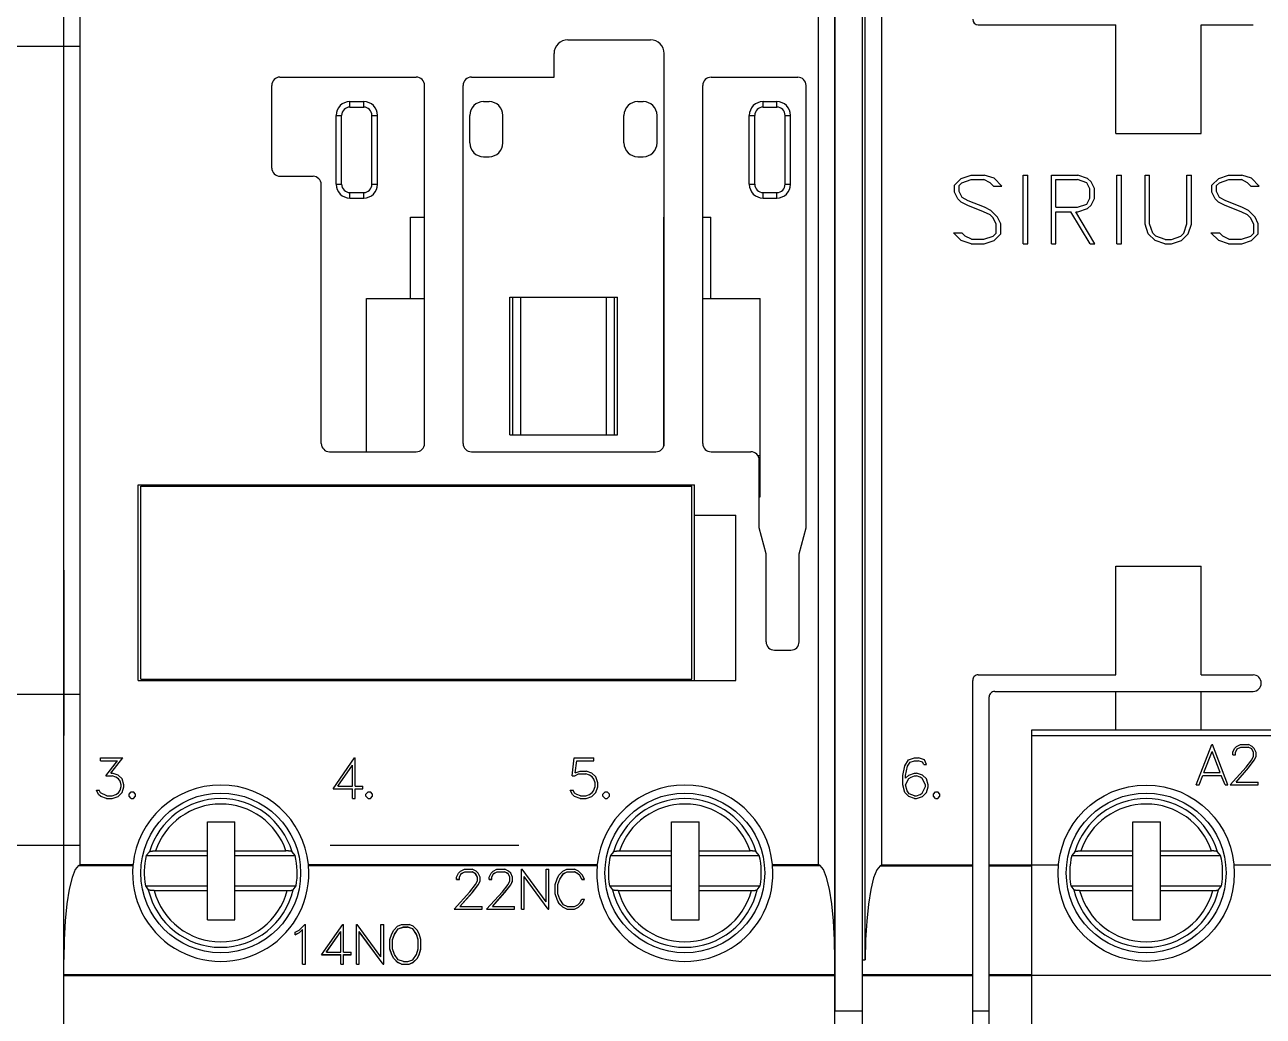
# Model space of a CAD drawing. Header units: millimetres. Extents: x -72 to 2978, y -1067 to 2817.
# Drawn here: x 317.95 to 362.91, y -832.9 to -796.91 of the extents above; entities that cross this region are included whole.
import ezdxf

# ---------------------------------------------------------------- set-up
doc = ezdxf.new("R2010")
doc.units = ezdxf.units.MM
doc.layers.add('10000_FRONT', color=7, linetype='Continuous')

msp = doc.modelspace()

# ---------------------------------------------------------------- linework, layer by layer
at = {"color": 6}
for p, q in [((319.963, -797.699), (313.733, -797.699)), ((313.633, -821.21), (319.963, -821.21)), ((319.963, -826.699), (313.733, -826.699))]:
    msp.add_line(p, q, dxfattribs=at)
for p, q in [((319.363, -816.71), (319.363, -822.71)), ((335.887, -826.699), (329.038, -826.699))]:
    msp.add_line(p, q)
at = {"layer": '10000_FRONT', "color": 7, "linetype": 'Continuous', "lineweight": 25}
for p, q in [((348.363, -837.209), (348.363, -780.209)), ((347.363, -836.009), (347.363, -781.409)), ((319.363, -836.189), (319.363, -782.209)), ((347.373, -832.699), (347.373, -784.699)), ((348.463, -830.848), (348.463, -786.57)), ((319.963, -827.393), (319.963, -790.025)), ((346.763, -827.393), (346.763, -790.025)), ((349.063, -827.404), (349.063, -790.014)), ((352.563, -796.909), (357.563, -796.909)), ((357.563, -800.859), (357.563, -796.909)), ((360.663, -796.909), (362.543, -796.909)), ((360.663, -800.859), (360.663, -796.909)), ((337.663, -797.457), (340.663, -797.457)), ((337.163, -798.809), (337.163, -797.957)), ((341.163, -812.109), (341.163, -797.957)), ((327.213, -798.809), (332.163, -798.809)), ((334.163, -798.809), (337.163, -798.809)), ((342.863, -798.811), (346.013, -798.811)), ((326.913, -802.109), (326.913, -799.109)), ((332.463, -812.109), (332.463, -799.109)), ((333.863, -812.109), (333.863, -799.109)), ((342.563, -812.111), (342.563, -799.111)), ((346.313, -815.176), (346.313, -799.111)), ((329.753, -799.699), (330.253, -799.699)), ((329.753, -799.899), (329.753, -799.699)), ((329.753, -799.899), (330.253, -799.899)), ((330.253, -799.899), (330.253, -799.699)), ((334.603, -799.699), (334.803, -799.699)), ((340.203, -799.699), (340.403, -799.699)), ((344.753, -799.699), (345.253, -799.699)), ((344.753, -799.899), (344.753, -799.699)), ((344.753, -799.899), (345.253, -799.899)), ((345.253, -799.899), (345.253, -799.699)), ((329.253, -800.199), (329.453, -800.199)), ((329.253, -802.699), (329.253, -800.199)), ((329.453, -802.699), (329.453, -800.199)), ((330.553, -800.199), (330.753, -800.199)), ((330.553, -802.699), (330.553, -800.199)), ((330.753, -802.699), (330.753, -800.199)), ((334.103, -801.199), (334.103, -800.199)), ((335.303, -801.199), (335.303, -800.199)), ((339.703, -801.199), (339.703, -800.199)), ((340.903, -801.199), (340.903, -800.199)), ((344.253, -800.199), (344.453, -800.199)), ((344.253, -802.699), (344.253, -800.199)), ((344.453, -802.699), (344.453, -800.199)), ((345.553, -800.199), (345.753, -800.199)), ((345.553, -802.699), (345.553, -800.199)), ((345.753, -802.699), (345.753, -800.199)), ((357.563, -800.859), (360.663, -800.859)), ((334.603, -801.699), (334.803, -801.699)), ((340.203, -801.699), (340.403, -801.699)), ((327.213, -802.409), (328.413, -802.409)), ((351.7, -802.731), (351.947, -802.485)), ((351.947, -802.485), (352.307, -802.365)), ((351.973, -802.645), (352.313, -802.531)), ((352.307, -802.365), (352.78, -802.365)), ((352.313, -802.531), (352.769, -802.531)), ((352.993, -802.645), (352.769, -802.531)), ((353.14, -802.483), (352.78, -802.365)), ((353.42, -802.766), (353.14, -802.483)), ((354.201, -802.365), (354.368, -802.365)), ((354.201, -804.864), (354.201, -802.365)), ((354.368, -804.864), (354.368, -802.365)), ((355.221, -802.365), (356.18, -802.365)), ((355.221, -804.864), (355.221, -802.365)), ((355.388, -802.531), (356.172, -802.531)), ((355.388, -803.531), (355.388, -802.531)), ((356.506, -802.646), (356.172, -802.531)), ((356.538, -802.485), (356.18, -802.365)), ((356.665, -802.606), (356.538, -802.485)), ((356.783, -802.85), (356.665, -802.606)), ((357.601, -802.365), (357.768, -802.365)), ((357.601, -804.864), (357.601, -802.365)), ((357.768, -804.864), (357.768, -802.365)), ((358.621, -802.365), (358.788, -802.365)), ((358.621, -804.142), (358.621, -802.365)), ((358.788, -804.137), (358.788, -802.365)), ((360.141, -802.365), (360.308, -802.365)), ((360.141, -804.137), (360.141, -802.365)), ((360.308, -804.142), (360.308, -802.365)), ((361.05, -802.731), (361.297, -802.485)), ((361.297, -802.485), (361.657, -802.365)), ((361.323, -802.645), (361.663, -802.531)), ((361.657, -802.365), (362.13, -802.365)), ((361.663, -802.531), (362.119, -802.531)), ((362.343, -802.645), (362.119, -802.531)), ((362.49, -802.483), (362.13, -802.365)), ((362.77, -802.766), (362.49, -802.483)), ((328.713, -812.109), (328.713, -802.709)), ((329.253, -802.699), (329.453, -802.699)), ((329.753, -802.999), (330.253, -802.999)), ((329.753, -803.199), (329.753, -802.999)), ((330.253, -803.199), (330.253, -802.999)), ((330.553, -802.699), (330.753, -802.699)), ((344.253, -802.699), (344.453, -802.699)), ((344.753, -802.999), (345.253, -802.999)), ((344.753, -803.199), (344.753, -802.999)), ((345.253, -803.199), (345.253, -802.999)), ((345.553, -802.699), (345.753, -802.699)), ((351.7, -802.981), (351.7, -802.731)), ((351.82, -803.223), (351.7, -802.981)), ((351.869, -802.749), (351.973, -802.645)), ((351.869, -802.966), (351.869, -802.749)), ((351.98, -803.185), (351.869, -802.966)), ((353.115, -802.766), (352.993, -802.645)), ((353.115, -802.766), (353.42, -802.766)), ((356.616, -802.862), (356.506, -802.646)), ((356.616, -803.2), (356.616, -802.862)), ((356.783, -803.212), (356.783, -802.85)), ((361.05, -802.981), (361.05, -802.731)), ((361.17, -803.223), (361.05, -802.981)), ((361.219, -802.749), (361.323, -802.645)), ((361.219, -802.966), (361.219, -802.749)), ((361.33, -803.185), (361.219, -802.966)), ((362.465, -802.766), (362.343, -802.645)), ((362.465, -802.766), (362.77, -802.766)), ((329.753, -803.199), (330.253, -803.199)), ((344.753, -803.199), (345.253, -803.199)), ((351.944, -803.347), (351.82, -803.223)), ((352.183, -803.464), (351.944, -803.347)), ((352.203, -803.297), (351.98, -803.185)), ((352.762, -803.697), (352.183, -803.464)), ((352.787, -803.532), (352.203, -803.297)), ((356.172, -803.531), (356.506, -803.417)), ((356.506, -803.417), (356.616, -803.2)), ((356.538, -803.577), (356.664, -803.456)), ((356.664, -803.456), (356.783, -803.212)), ((361.294, -803.347), (361.17, -803.223)), ((361.533, -803.464), (361.294, -803.347)), ((361.553, -803.297), (361.33, -803.185)), ((362.112, -803.697), (361.533, -803.464)), ((362.137, -803.532), (361.553, -803.297)), ((331.953, -803.899), (332.463, -803.899)), ((331.953, -806.849), (331.953, -803.899)), ((341.153, -803.899), (341.163, -803.899)), ((341.153, -812.186), (341.153, -803.899)), ((342.563, -803.899), (342.853, -803.899)), ((342.853, -806.849), (342.853, -803.899)), ((352.993, -803.814), (352.762, -803.697)), ((353.026, -803.647), (352.787, -803.532)), ((353.102, -803.923), (352.993, -803.814)), ((353.266, -803.888), (353.026, -803.647)), ((353.216, -804.148), (353.102, -803.923)), ((353.383, -804.13), (353.266, -803.888)), ((355.388, -803.531), (356.172, -803.531)), ((355.388, -803.698), (355.926, -803.698)), ((355.388, -804.864), (355.388, -803.698)), ((356.624, -804.864), (355.926, -803.698)), ((356.804, -804.864), (356.106, -803.698)), ((356.106, -803.698), (356.179, -803.698)), ((356.179, -803.698), (356.538, -803.577)), ((362.343, -803.814), (362.112, -803.697)), ((362.376, -803.647), (362.137, -803.532)), ((362.452, -803.923), (362.343, -803.814)), ((362.616, -803.888), (362.376, -803.647)), ((362.566, -804.148), (362.452, -803.923)), ((362.733, -804.13), (362.616, -803.888)), ((353.216, -804.479), (353.216, -804.148)), ((353.383, -804.498), (353.383, -804.13)), ((358.74, -804.502), (358.621, -804.142)), ((358.902, -804.477), (358.788, -804.137)), ((360.027, -804.477), (360.141, -804.137)), ((360.187, -804.502), (360.308, -804.142)), ((362.566, -804.479), (362.566, -804.148)), ((362.733, -804.498), (362.733, -804.13)), ((351.947, -804.745), (351.664, -804.463)), ((351.664, -804.463), (351.97, -804.463)), ((352.307, -804.864), (351.947, -804.745)), ((352.094, -804.583), (351.97, -804.463)), ((352.317, -804.697), (352.094, -804.583)), ((352.307, -804.864), (352.78, -804.864)), ((352.317, -804.697), (352.772, -804.697)), ((352.772, -804.697), (353.112, -804.583)), ((352.78, -804.864), (353.14, -804.743)), ((353.112, -804.583), (353.216, -804.479)), ((353.14, -804.743), (353.383, -804.498)), ((354.201, -804.864), (354.368, -804.864)), ((355.221, -804.864), (355.388, -804.864)), ((356.624, -804.864), (356.804, -804.864)), ((357.601, -804.864), (357.768, -804.864)), ((358.984, -804.744), (358.74, -804.502)), ((359.008, -804.584), (358.902, -804.477)), ((359.344, -804.864), (358.984, -804.744)), ((359.35, -804.698), (359.008, -804.584)), ((359.344, -804.864), (359.585, -804.864)), ((359.35, -804.698), (359.577, -804.698)), ((359.577, -804.698), (359.919, -804.584)), ((359.585, -804.864), (359.945, -804.744)), ((359.919, -804.584), (360.027, -804.477)), ((359.945, -804.744), (360.187, -804.502)), ((361.297, -804.745), (361.014, -804.463)), ((361.014, -804.463), (361.32, -804.463)), ((361.657, -804.864), (361.297, -804.745)), ((361.444, -804.583), (361.32, -804.463)), ((361.667, -804.697), (361.444, -804.583)), ((361.657, -804.864), (362.13, -804.864)), ((361.667, -804.697), (362.122, -804.697)), ((362.122, -804.697), (362.462, -804.583)), ((362.13, -804.864), (362.49, -804.743)), ((362.462, -804.583), (362.566, -804.479)), ((362.49, -804.743), (362.733, -804.498)), ((330.353, -806.849), (332.463, -806.849)), ((330.353, -812.409), (330.353, -806.849)), ((335.56, -806.799), (339.463, -806.799)), ((335.56, -811.799), (335.56, -806.799)), ((335.563, -811.799), (335.563, -806.799)), ((335.663, -811.799), (335.663, -806.799)), ((335.963, -811.799), (335.963, -806.799)), ((339.063, -811.799), (339.063, -806.799)), ((339.363, -811.799), (339.363, -806.799)), ((339.463, -811.799), (339.463, -806.799)), ((339.463, -811.799), (339.463, -806.799)), ((341.153, -806.849), (341.163, -806.849)), ((342.563, -806.849), (342.853, -806.849)), ((342.853, -806.849), (344.653, -806.849)), ((344.653, -814.049), (344.653, -806.849)), ((335.56, -811.799), (339.463, -811.799)), ((329.013, -812.409), (332.163, -812.409)), ((334.163, -812.409), (340.863, -812.409)), ((342.863, -812.411), (344.313, -812.411)), ((344.565, -812.549), (344.653, -812.549)), ((344.613, -815.176), (344.613, -812.711)), ((322.063, -813.609), (342.263, -813.609)), ((322.063, -820.709), (322.063, -813.609)), ((322.163, -813.659), (342.163, -813.659)), ((322.163, -820.659), (322.163, -813.659)), ((325.871, -813.659), (325.871, -813.609)), ((327.455, -813.659), (327.455, -813.609)), ((336.871, -813.659), (336.871, -813.609)), ((338.455, -813.659), (338.455, -813.609)), ((342.163, -820.659), (342.163, -813.659)), ((342.263, -820.709), (342.263, -813.609)), ((344.613, -814.049), (344.653, -814.049)), ((342.263, -814.709), (343.763, -814.709)), ((343.763, -820.709), (343.763, -814.709)), ((344.863, -816.109), (344.613, -815.176)), ((346.063, -816.109), (346.313, -815.176)), ((344.863, -819.309), (344.863, -816.109)), ((346.063, -819.309), (346.063, -816.109)), ((357.563, -816.559), (360.663, -816.559)), ((357.563, -820.509), (357.563, -816.559)), ((360.663, -820.509), (360.663, -816.559)), ((345.163, -819.609), (345.763, -819.609)), ((352.563, -820.509), (357.563, -820.509)), ((360.663, -820.509), (362.543, -820.509)), ((322.063, -820.709), (343.763, -820.709)), ((322.163, -820.659), (342.163, -820.659)), ((325.871, -820.709), (325.871, -820.659)), ((327.455, -820.709), (327.455, -820.659)), ((336.871, -820.709), (336.871, -820.659)), ((338.455, -820.709), (338.455, -820.659)), ((352.363, -837.209), (352.363, -820.709)), ((352.963, -836.209), (352.963, -821.309)), ((353.163, -821.109), (362.543, -821.109)), ((357.563, -822.509), (357.563, -821.109)), ((360.663, -822.509), (360.663, -821.109)), ((354.513, -822.509), (364.363, -822.509)), ((354.513, -836.209), (354.513, -822.509)), ((354.513, -822.709), (364.363, -822.709)), ((360.482, -824.506), (361.044, -823.036)), ((360.757, -824.058), (361.055, -823.293)), ((361.044, -823.036), (361.065, -823.036)), ((361.352, -824.058), (361.055, -823.293)), ((361.627, -824.506), (361.065, -823.036)), ((361.805, -823.32), (361.875, -823.177)), ((361.875, -823.177), (361.948, -823.106)), ((361.905, -823.328), (361.97, -823.199)), ((361.948, -823.106), (362.091, -823.036)), ((361.97, -823.199), (362.099, -823.134)), ((362.091, -823.036), (362.374, -823.036)), ((362.099, -823.134), (362.365, -823.134)), ((362.495, -823.199), (362.365, -823.134)), ((362.516, -823.107), (362.374, -823.036)), ((362.559, -823.328), (362.495, -823.199)), ((362.589, -823.178), (362.516, -823.107)), ((362.66, -823.322), (362.589, -823.178)), ((320.696, -823.526), (321.504, -823.526)), ((320.696, -823.624), (320.696, -823.526)), ((320.696, -823.624), (321.311, -823.624)), ((320.886, -824.174), (321.311, -823.624)), ((321.073, -824.074), (321.504, -823.526)), ((329.141, -824.646), (329.919, -823.526)), ((329.919, -823.526), (329.943, -823.526)), ((329.943, -824.548), (329.943, -823.526)), ((337.826, -824.169), (337.898, -823.526)), ((337.898, -823.526), (338.614, -823.526)), ((337.931, -824.062), (337.994, -823.624)), ((337.994, -823.624), (338.614, -823.624)), ((338.614, -823.624), (338.614, -823.526)), ((349.896, -823.81), (350.039, -823.597)), ((349.996, -823.821), (350.088, -823.683)), ((350.039, -823.597), (350.253, -823.526)), ((350.088, -823.683), (350.257, -823.625)), ((350.253, -823.526), (350.394, -823.526)), ((350.257, -823.625), (350.39, -823.625)), ((350.545, -823.679), (350.39, -823.625)), ((350.61, -823.597), (350.394, -823.526)), ((350.588, -823.763), (350.545, -823.679)), ((350.588, -823.763), (350.692, -823.763)), ((350.692, -823.763), (350.61, -823.597)), ((361.805, -823.409), (361.805, -823.32)), ((361.805, -823.409), (361.905, -823.409)), ((361.905, -823.409), (361.905, -823.328)), ((362.289, -823.863), (362.493, -823.591)), ((362.381, -823.885), (362.589, -823.608)), ((362.493, -823.591), (362.559, -823.457)), ((362.559, -823.457), (362.559, -823.328)), ((362.589, -823.608), (362.66, -823.467)), ((362.66, -823.467), (362.66, -823.322)), ((320.886, -824.174), (321.122, -824.174)), ((321.073, -824.074), (321.126, -824.074)), ((321.253, -824.219), (321.122, -824.174)), ((321.337, -824.144), (321.126, -824.074)), ((321.481, -824.288), (321.337, -824.144)), ((329.319, -824.548), (329.845, -823.792)), ((329.845, -824.548), (329.845, -823.792)), ((337.826, -824.169), (337.916, -824.169)), ((337.916, -824.169), (338.053, -824.1)), ((337.931, -824.062), (338.116, -824.002)), ((338.053, -824.1), (338.322, -824.1)), ((338.116, -824.002), (338.326, -824.002)), ((338.453, -824.145), (338.322, -824.1)), ((338.537, -824.072), (338.326, -824.002)), ((338.545, -824.207), (338.453, -824.145)), ((338.681, -824.216), (338.537, -824.072)), ((338.606, -824.299), (338.545, -824.207)), ((349.828, -824.156), (349.896, -823.81)), ((349.828, -824.503), (349.828, -824.156)), ((349.927, -824.16), (349.996, -823.821)), ((349.927, -824.258), (350.041, -824.144)), ((349.927, -824.258), (349.927, -824.16)), ((350.041, -824.144), (350.253, -824.074)), ((350.126, -824.218), (350.257, -824.173)), ((350.253, -824.074), (350.326, -824.074)), ((350.257, -824.173), (350.322, -824.173)), ((350.453, -824.218), (350.322, -824.173)), ((350.537, -824.144), (350.326, -824.074)), ((350.681, -824.288), (350.537, -824.144)), ((360.585, -824.506), (360.72, -824.156)), ((360.72, -824.156), (361.39, -824.156)), ((360.757, -824.058), (361.352, -824.058)), ((361.526, -824.506), (361.39, -824.156)), ((361.717, -824.506), (362.289, -823.863)), ((361.925, -824.408), (362.381, -823.885)), ((321.345, -824.279), (321.253, -824.219)), ((321.406, -824.372), (321.345, -824.279)), ((321.451, -824.503), (321.406, -824.372)), ((321.406, -824.7), (321.451, -824.567)), ((321.451, -824.567), (321.451, -824.503)), ((321.55, -824.499), (321.481, -824.288)), ((321.481, -824.783), (321.55, -824.571)), ((321.55, -824.571), (321.55, -824.499)), ((329.141, -824.646), (329.845, -824.646)), ((329.319, -824.548), (329.845, -824.548)), ((329.845, -824.996), (329.845, -824.646)), ((329.943, -824.548), (330.217, -824.548)), ((329.943, -824.646), (330.217, -824.646)), ((329.943, -824.996), (329.943, -824.646)), ((330.217, -824.646), (330.217, -824.548)), ((338.592, -824.722), (338.651, -824.565)), ((338.651, -824.431), (338.606, -824.299)), ((338.651, -824.565), (338.651, -824.431)), ((338.751, -824.428), (338.681, -824.216)), ((338.681, -824.782), (338.751, -824.57)), ((338.751, -824.57), (338.751, -824.428)), ((349.898, -824.783), (349.828, -824.503)), ((349.927, -824.502), (350.043, -824.27)), ((349.98, -824.713), (349.927, -824.502)), ((350.043, -824.27), (350.126, -824.218)), ((350.535, -824.27), (350.453, -824.218)), ((350.651, -824.504), (350.535, -824.27)), ((350.535, -824.798), (350.651, -824.564)), ((350.651, -824.564), (350.651, -824.504)), ((350.751, -824.499), (350.681, -824.288)), ((350.681, -824.783), (350.751, -824.571)), ((350.751, -824.571), (350.751, -824.499)), ((360.482, -824.506), (360.585, -824.506)), ((361.526, -824.506), (361.627, -824.506)), ((361.717, -824.506), (362.728, -824.506)), ((361.925, -824.408), (362.728, -824.408)), ((362.728, -824.506), (362.728, -824.408)), ((320.63, -824.854), (320.549, -824.692)), ((320.549, -824.692), (320.653, -824.692)), ((320.704, -824.926), (320.63, -824.854)), ((320.7, -824.788), (320.653, -824.692)), ((320.922, -824.898), (320.7, -824.788)), ((320.916, -824.996), (320.704, -824.926)), ((320.916, -824.996), (321.126, -824.996)), ((320.922, -824.898), (321.122, -824.898)), ((321.122, -824.898), (321.253, -824.852)), ((321.126, -824.996), (321.337, -824.925)), ((321.253, -824.852), (321.345, -824.792)), ((321.337, -824.925), (321.481, -824.783)), ((321.345, -824.792), (321.406, -824.7)), ((321.736, -824.837), (321.814, -824.758)), ((321.736, -824.917), (321.736, -824.837)), ((321.814, -824.996), (321.736, -824.917)), ((321.814, -824.758), (321.895, -824.758)), ((321.814, -824.996), (321.895, -824.996)), ((321.973, -824.837), (321.895, -824.758)), ((321.895, -824.996), (321.973, -824.917)), ((321.973, -824.917), (321.973, -824.837)), ((329.845, -824.996), (329.943, -824.996)), ((330.336, -824.837), (330.414, -824.758)), ((330.336, -824.917), (330.336, -824.837)), ((330.414, -824.996), (330.336, -824.917)), ((330.414, -824.758), (330.495, -824.758)), ((330.414, -824.996), (330.495, -824.996)), ((330.573, -824.837), (330.495, -824.758)), ((330.495, -824.996), (330.573, -824.917)), ((330.573, -824.917), (330.573, -824.837)), ((337.83, -824.854), (337.749, -824.692)), ((337.749, -824.692), (337.853, -824.692)), ((337.904, -824.926), (337.83, -824.854)), ((337.906, -824.799), (337.853, -824.692)), ((338.116, -824.996), (337.904, -824.926)), ((337.989, -824.852), (337.906, -824.799)), ((338.12, -824.898), (337.989, -824.852)), ((338.116, -824.996), (338.326, -824.996)), ((338.12, -824.898), (338.322, -824.898)), ((338.322, -824.898), (338.447, -824.857)), ((338.326, -824.996), (338.537, -824.925)), ((338.447, -824.857), (338.552, -824.781)), ((338.537, -824.925), (338.681, -824.782)), ((338.552, -824.781), (338.592, -824.722)), ((338.936, -824.837), (339.014, -824.758)), ((338.936, -824.917), (338.936, -824.837)), ((339.014, -824.996), (338.936, -824.917)), ((339.014, -824.758), (339.095, -824.758)), ((339.014, -824.996), (339.095, -824.996)), ((339.173, -824.837), (339.095, -824.758)), ((339.095, -824.996), (339.173, -824.917)), ((339.173, -824.917), (339.173, -824.837)), ((350.041, -824.925), (349.898, -824.783)), ((350.059, -824.829), (349.98, -824.713)), ((350.253, -824.996), (350.041, -824.925)), ((350.257, -824.896), (350.059, -824.829)), ((350.253, -824.996), (350.326, -824.996)), ((350.257, -824.896), (350.322, -824.896)), ((350.322, -824.896), (350.453, -824.85)), ((350.326, -824.996), (350.537, -824.925)), ((350.453, -824.85), (350.535, -824.798)), ((350.537, -824.925), (350.681, -824.783)), ((350.936, -824.837), (351.014, -824.758)), ((350.936, -824.917), (350.936, -824.837)), ((351.014, -824.996), (350.936, -824.917)), ((351.014, -824.758), (351.095, -824.758)), ((351.014, -824.996), (351.095, -824.996)), ((351.173, -824.837), (351.095, -824.758)), ((351.095, -824.996), (351.173, -824.917)), ((351.173, -824.917), (351.173, -824.837)), ((324.578, -825.849), (325.578, -825.849)), ((324.578, -826.899), (324.578, -825.849)), ((325.578, -826.899), (325.578, -825.849)), ((341.428, -825.849), (342.428, -825.849)), ((341.428, -826.899), (341.428, -825.849)), ((342.428, -826.899), (342.428, -825.849)), ((358.178, -825.849), (359.178, -825.849)), ((358.178, -826.899), (358.178, -825.849)), ((359.178, -826.899), (359.178, -825.849)), ((322.511, -826.914), (322.521, -826.911)), ((322.521, -826.911), (322.532, -826.91)), ((322.532, -826.91), (322.543, -826.908)), ((322.543, -826.908), (322.556, -826.906)), ((322.556, -826.906), (322.569, -826.905)), ((322.569, -826.905), (322.584, -826.903)), ((322.584, -826.903), (322.599, -826.902)), ((322.599, -826.902), (322.613, -826.901)), ((322.613, -826.901), (322.629, -826.9)), ((322.629, -826.9), (322.645, -826.9)), ((322.645, -826.9), (322.662, -826.899)), ((322.662, -826.899), (322.678, -826.899)), ((322.678, -826.899), (322.694, -826.899)), ((322.694, -826.899), (324.578, -826.899)), ((324.578, -827.069), (324.578, -826.899)), ((325.578, -826.899), (327.431, -826.899)), ((325.578, -827.069), (325.578, -826.899)), ((327.445, -826.899), (327.431, -826.899)), ((327.458, -826.899), (327.445, -826.899)), ((327.472, -826.899), (327.458, -826.899)), ((327.486, -826.9), (327.472, -826.899)), ((327.499, -826.9), (327.486, -826.9)), ((327.512, -826.901), (327.499, -826.9)), ((327.524, -826.902), (327.512, -826.901)), ((327.536, -826.903), (327.524, -826.902)), ((327.548, -826.904), (327.536, -826.903)), ((327.56, -826.905), (327.548, -826.904)), ((327.571, -826.906), (327.56, -826.905)), ((327.581, -826.908), (327.571, -826.906)), ((327.591, -826.909), (327.581, -826.908)), ((327.6, -826.911), (327.591, -826.909)), ((327.609, -826.912), (327.6, -826.911)), ((327.617, -826.914), (327.609, -826.912)), ((339.361, -826.914), (339.371, -826.911)), ((339.371, -826.911), (339.382, -826.91)), ((339.382, -826.91), (339.393, -826.908)), ((339.393, -826.908), (339.406, -826.906)), ((339.406, -826.906), (339.419, -826.905)), ((339.419, -826.905), (339.434, -826.903)), ((339.434, -826.903), (339.449, -826.902)), ((339.449, -826.902), (339.463, -826.901)), ((339.463, -826.901), (339.479, -826.9)), ((339.479, -826.9), (339.495, -826.9)), ((339.495, -826.9), (339.512, -826.899)), ((339.512, -826.899), (339.528, -826.899)), ((339.528, -826.899), (339.544, -826.899)), ((339.544, -826.899), (341.428, -826.899)), ((341.428, -827.069), (341.428, -826.899)), ((342.428, -826.899), (344.281, -826.899)), ((342.428, -827.069), (342.428, -826.899)), ((344.295, -826.899), (344.281, -826.899)), ((344.308, -826.899), (344.295, -826.899)), ((344.322, -826.899), (344.308, -826.899)), ((344.336, -826.9), (344.322, -826.899)), ((344.349, -826.9), (344.336, -826.9)), ((344.362, -826.901), (344.349, -826.9)), ((344.374, -826.902), (344.362, -826.901)), ((344.386, -826.903), (344.374, -826.902)), ((344.398, -826.904), (344.386, -826.903)), ((344.41, -826.905), (344.398, -826.904)), ((344.421, -826.906), (344.41, -826.905)), ((344.431, -826.908), (344.421, -826.906)), ((344.441, -826.909), (344.431, -826.908)), ((344.45, -826.911), (344.441, -826.909)), ((344.459, -826.912), (344.45, -826.911)), ((344.467, -826.914), (344.459, -826.912)), ((356.111, -826.914), (356.121, -826.911)), ((356.121, -826.911), (356.132, -826.91)), ((356.132, -826.91), (356.143, -826.908)), ((356.143, -826.908), (356.156, -826.906)), ((356.156, -826.906), (356.169, -826.905)), ((356.169, -826.905), (356.184, -826.903)), ((356.184, -826.903), (356.199, -826.902)), ((356.199, -826.902), (356.213, -826.901)), ((356.213, -826.901), (356.229, -826.9)), ((356.229, -826.9), (356.245, -826.9)), ((356.245, -826.9), (356.262, -826.899)), ((356.262, -826.899), (356.278, -826.899)), ((356.278, -826.899), (356.294, -826.899)), ((356.294, -826.899), (358.178, -826.899)), ((358.178, -827.069), (358.178, -826.899)), ((359.178, -826.899), (361.031, -826.899)), ((359.178, -827.069), (359.178, -826.899)), ((361.045, -826.899), (361.031, -826.899)), ((361.058, -826.899), (361.045, -826.899)), ((361.072, -826.899), (361.058, -826.899)), ((361.086, -826.9), (361.072, -826.899)), ((361.099, -826.9), (361.086, -826.9)), ((361.112, -826.901), (361.099, -826.9)), ((361.124, -826.902), (361.112, -826.901)), ((361.136, -826.903), (361.124, -826.902)), ((361.148, -826.904), (361.136, -826.903)), ((361.16, -826.905), (361.148, -826.904)), ((361.171, -826.906), (361.16, -826.905)), ((361.181, -826.908), (361.171, -826.906)), ((361.191, -826.909), (361.181, -826.908)), ((361.2, -826.911), (361.191, -826.909)), ((361.209, -826.912), (361.2, -826.911)), ((361.217, -826.914), (361.209, -826.912)), ((322.475, -826.928), (322.36, -827.069)), ((322.36, -827.069), (324.578, -827.069)), ((322.475, -826.928), (322.478, -826.925)), ((322.478, -826.925), (322.482, -826.923)), ((322.482, -826.923), (322.488, -826.92)), ((322.488, -826.92), (322.494, -826.918)), ((322.494, -826.918), (322.502, -826.916)), ((322.502, -826.916), (322.511, -826.914)), ((324.578, -828.169), (324.578, -827.069)), ((325.578, -827.069), (327.766, -827.069)), ((325.578, -828.169), (325.578, -827.069)), ((327.624, -826.916), (327.617, -826.914)), ((327.631, -826.918), (327.624, -826.916)), ((327.636, -826.919), (327.631, -826.918)), ((327.641, -826.921), (327.636, -826.919)), ((327.645, -826.923), (327.641, -826.921)), ((327.648, -826.926), (327.645, -826.923)), ((327.65, -826.928), (327.648, -826.926)), ((327.766, -827.069), (327.65, -826.928)), ((339.325, -826.928), (339.21, -827.069)), ((339.21, -827.069), (341.428, -827.069)), ((339.325, -826.928), (339.328, -826.925)), ((339.328, -826.925), (339.332, -826.923)), ((339.332, -826.923), (339.338, -826.92)), ((339.338, -826.92), (339.344, -826.918)), ((339.344, -826.918), (339.352, -826.916)), ((339.352, -826.916), (339.361, -826.914)), ((341.428, -828.169), (341.428, -827.069)), ((342.428, -827.069), (344.616, -827.069)), ((342.428, -828.169), (342.428, -827.069)), ((344.474, -826.916), (344.467, -826.914)), ((344.481, -826.918), (344.474, -826.916)), ((344.486, -826.919), (344.481, -826.918)), ((344.491, -826.921), (344.486, -826.919)), ((344.495, -826.923), (344.491, -826.921)), ((344.498, -826.926), (344.495, -826.923)), ((344.5, -826.928), (344.498, -826.926)), ((344.616, -827.069), (344.5, -826.928)), ((356.075, -826.928), (355.96, -827.069)), ((355.96, -827.069), (358.178, -827.069)), ((356.075, -826.928), (356.078, -826.925)), ((356.078, -826.925), (356.082, -826.923)), ((356.082, -826.923), (356.088, -826.92)), ((356.088, -826.92), (356.094, -826.918)), ((356.094, -826.918), (356.102, -826.916)), ((356.102, -826.916), (356.111, -826.914)), ((358.178, -828.169), (358.178, -827.069)), ((359.178, -827.069), (361.366, -827.069)), ((359.178, -828.169), (359.178, -827.069)), ((361.224, -826.916), (361.217, -826.914)), ((361.231, -826.918), (361.224, -826.916)), ((361.236, -826.919), (361.231, -826.918)), ((361.241, -826.921), (361.236, -826.919)), ((361.245, -826.923), (361.241, -826.921)), ((361.248, -826.926), (361.245, -826.923)), ((361.25, -826.928), (361.248, -826.926)), ((361.366, -827.069), (361.25, -826.928)), ((319.903, -827.428), (319.912, -827.423)), ((319.903, -827.428), (321.875, -827.428)), ((319.912, -827.423), (319.92, -827.418)), ((319.92, -827.418), (319.929, -827.413)), ((319.929, -827.413), (319.937, -827.408)), ((319.937, -827.408), (319.946, -827.403)), ((319.946, -827.403), (319.954, -827.398)), ((319.954, -827.398), (319.963, -827.393)), ((319.963, -827.393), (321.878, -827.393)), ((321.875, -827.428), (321.876, -827.423)), ((321.876, -827.418), (321.877, -827.413)), ((321.876, -827.423), (321.876, -827.418)), ((321.877, -827.408), (321.878, -827.403)), ((321.877, -827.413), (321.877, -827.408)), ((321.878, -827.398), (321.878, -827.393)), ((321.878, -827.403), (321.878, -827.398)), ((328.248, -827.398), (328.247, -827.393)), ((328.247, -827.393), (338.728, -827.393)), ((328.248, -827.403), (328.248, -827.398)), ((328.249, -827.408), (328.248, -827.403)), ((328.249, -827.413), (328.249, -827.408)), ((328.25, -827.418), (328.249, -827.413)), ((328.25, -827.423), (328.25, -827.418)), ((328.25, -827.428), (328.25, -827.423)), ((328.25, -827.428), (338.725, -827.428)), ((333.628, -827.847), (333.698, -827.706)), ((333.698, -827.706), (333.771, -827.636)), ((333.727, -827.849), (333.793, -827.722)), ((333.727, -827.855), (333.793, -827.728)), ((333.771, -827.636), (333.914, -827.567)), ((333.793, -827.722), (333.922, -827.658)), ((333.793, -827.728), (333.922, -827.663)), ((333.793, -827.728), (333.793, -827.722)), ((333.914, -827.567), (334.196, -827.567)), ((333.922, -827.658), (334.188, -827.658)), ((333.922, -827.663), (333.922, -827.658)), ((333.922, -827.663), (334.188, -827.663)), ((334.318, -827.722), (334.188, -827.658)), ((334.188, -827.663), (334.188, -827.658)), ((334.318, -827.727), (334.188, -827.663)), ((334.339, -827.637), (334.196, -827.567)), ((334.382, -827.849), (334.318, -827.722)), ((334.318, -827.727), (334.318, -827.722)), ((334.382, -827.855), (334.318, -827.727)), ((334.412, -827.707), (334.339, -827.637)), ((334.483, -827.849), (334.412, -827.707)), ((334.805, -827.847), (334.875, -827.706)), ((334.875, -827.706), (334.948, -827.636)), ((334.905, -827.849), (334.97, -827.722)), ((334.905, -827.855), (334.97, -827.728)), ((334.948, -827.636), (335.091, -827.567)), ((334.97, -827.722), (335.099, -827.658)), ((334.97, -827.728), (335.099, -827.663)), ((334.97, -827.728), (334.97, -827.722)), ((335.091, -827.567), (335.374, -827.567)), ((335.099, -827.658), (335.365, -827.658)), ((335.099, -827.663), (335.099, -827.658)), ((335.099, -827.663), (335.365, -827.663)), ((335.495, -827.722), (335.365, -827.658)), ((335.365, -827.663), (335.365, -827.658)), ((335.495, -827.727), (335.365, -827.663)), ((335.516, -827.637), (335.374, -827.567)), ((335.559, -827.849), (335.495, -827.722)), ((335.495, -827.727), (335.495, -827.722)), ((335.559, -827.855), (335.495, -827.727)), ((335.589, -827.707), (335.516, -827.637)), ((335.66, -827.849), (335.589, -827.707)), ((335.987, -827.567), (336.01, -827.567)), ((335.987, -829.015), (335.987, -827.567)), ((336.881, -828.75), (336.01, -827.567)), ((336.881, -827.567), (336.979, -827.567)), ((336.881, -828.75), (336.881, -827.567)), ((336.979, -829.015), (336.979, -827.567)), ((337.275, -827.914), (337.343, -827.775)), ((337.343, -827.775), (337.484, -827.637)), ((337.37, -827.921), (337.503, -827.722)), ((337.37, -827.927), (337.503, -827.728)), ((337.484, -827.637), (337.627, -827.567)), ((337.503, -827.722), (337.635, -827.658)), ((337.503, -827.728), (337.635, -827.663)), ((337.503, -827.728), (337.503, -827.722)), ((337.627, -827.567), (337.909, -827.567)), ((337.635, -827.658), (337.901, -827.658)), ((337.635, -827.663), (337.635, -827.658)), ((337.635, -827.663), (337.901, -827.663)), ((338.033, -827.724), (337.901, -827.658)), ((337.901, -827.663), (337.901, -827.658)), ((338.033, -827.729), (337.901, -827.663)), ((338.053, -827.636), (337.909, -827.567)), ((338.098, -827.788), (338.033, -827.724)), ((338.033, -827.729), (338.033, -827.724)), ((338.098, -827.794), (338.033, -827.729)), ((338.193, -827.774), (338.053, -827.636)), ((338.17, -827.928), (338.098, -827.788)), ((338.098, -827.794), (338.098, -827.788)), ((338.17, -827.934), (338.098, -827.794)), ((338.274, -827.934), (338.193, -827.774)), ((338.725, -827.428), (338.726, -827.423)), ((338.726, -827.418), (338.727, -827.413)), ((338.726, -827.423), (338.726, -827.418)), ((338.727, -827.408), (338.728, -827.403)), ((338.727, -827.413), (338.727, -827.408)), ((338.728, -827.398), (338.728, -827.393)), ((338.728, -827.403), (338.728, -827.398)), ((345.098, -827.398), (345.097, -827.393)), ((345.097, -827.393), (346.763, -827.393)), ((345.098, -827.403), (345.098, -827.398)), ((345.099, -827.408), (345.098, -827.403)), ((345.099, -827.413), (345.099, -827.408)), ((345.1, -827.418), (345.099, -827.413)), ((345.1, -827.423), (345.1, -827.418)), ((345.1, -827.428), (345.1, -827.423)), ((345.1, -827.428), (346.823, -827.428)), ((346.771, -827.398), (346.763, -827.393)), ((346.78, -827.403), (346.771, -827.398)), ((346.788, -827.408), (346.78, -827.403)), ((346.797, -827.413), (346.788, -827.408)), ((346.805, -827.418), (346.797, -827.413)), ((346.814, -827.423), (346.805, -827.418)), ((346.823, -827.428), (346.814, -827.423)), ((349.003, -827.439), (349.012, -827.434)), ((349.003, -827.439), (352.363, -827.439)), ((349.012, -827.434), (349.02, -827.429)), ((349.02, -827.429), (349.029, -827.424)), ((349.029, -827.424), (349.037, -827.419)), ((349.037, -827.419), (349.046, -827.414)), ((349.046, -827.414), (349.054, -827.409)), ((349.054, -827.409), (349.063, -827.404)), ((349.063, -827.404), (352.363, -827.404)), ((352.963, -827.404), (354.513, -827.404)), ((352.963, -827.439), (354.513, -827.439)), ((354.513, -827.409), (355.477, -827.409)), ((361.849, -827.409), (364.363, -827.409)), ((322.327, -828.169), (324.578, -828.169)), ((322.327, -828.169), (322.433, -828.31)), ((324.578, -828.339), (324.578, -828.169)), ((325.578, -828.169), (327.798, -828.169)), ((325.578, -828.339), (325.578, -828.169)), ((327.693, -828.31), (327.798, -828.169)), ((333.628, -827.934), (333.628, -827.847)), ((333.628, -827.928), (333.727, -827.928)), ((333.628, -827.934), (333.727, -827.934)), ((333.727, -827.934), (333.727, -827.849)), ((334.112, -828.382), (334.316, -828.114)), ((334.204, -828.397), (334.412, -828.125)), ((334.204, -828.403), (334.412, -828.131)), ((334.316, -828.114), (334.382, -827.982)), ((334.382, -827.982), (334.382, -827.849)), ((334.412, -828.125), (334.483, -827.986)), ((334.412, -828.131), (334.483, -827.992)), ((334.412, -828.131), (334.412, -828.125)), ((334.483, -827.992), (334.483, -827.849)), ((334.805, -827.934), (334.805, -827.847)), ((334.805, -827.928), (334.905, -827.928)), ((334.805, -827.934), (334.905, -827.934)), ((334.905, -827.934), (334.905, -827.849)), ((335.289, -828.382), (335.493, -828.114)), ((335.381, -828.397), (335.589, -828.125)), ((335.381, -828.403), (335.589, -828.131)), ((335.493, -828.114), (335.559, -827.982)), ((335.559, -827.982), (335.559, -827.849)), ((335.589, -828.125), (335.66, -827.986)), ((335.589, -828.131), (335.66, -827.992)), ((335.589, -828.131), (335.589, -828.125)), ((335.66, -827.992), (335.66, -827.849)), ((336.955, -829.009), (336.085, -827.826)), ((336.085, -829.015), (336.085, -827.826)), ((336.955, -829.015), (336.085, -827.832)), ((337.205, -828.12), (337.275, -827.914)), ((337.205, -828.461), (337.205, -828.12)), ((337.303, -828.118), (337.37, -827.921)), ((337.303, -828.124), (337.37, -827.927)), ((337.303, -828.458), (337.303, -828.118)), ((337.37, -827.927), (337.37, -827.921)), ((338.17, -827.928), (338.271, -827.928)), ((338.17, -827.934), (338.17, -827.928)), ((338.17, -827.934), (338.274, -827.934)), ((339.177, -828.169), (341.428, -828.169)), ((339.177, -828.169), (339.283, -828.31)), ((341.428, -828.339), (341.428, -828.169)), ((342.428, -828.169), (344.648, -828.169)), ((342.428, -828.339), (342.428, -828.169)), ((344.543, -828.31), (344.648, -828.169)), ((355.927, -828.169), (358.178, -828.169)), ((355.927, -828.169), (356.033, -828.31)), ((358.178, -828.339), (358.178, -828.169)), ((359.178, -828.169), (361.398, -828.169)), ((359.178, -828.339), (359.178, -828.169)), ((361.293, -828.31), (361.398, -828.169)), ((322.435, -828.312), (322.433, -828.31)), ((322.438, -828.314), (322.435, -828.312)), ((322.442, -828.316), (322.438, -828.314)), ((322.446, -828.318), (322.442, -828.316)), ((322.451, -828.32), (322.446, -828.318)), ((322.457, -828.322), (322.451, -828.32)), ((322.464, -828.324), (322.457, -828.322)), ((322.472, -828.325), (322.464, -828.324)), ((322.481, -828.327), (322.472, -828.325)), ((322.49, -828.329), (322.481, -828.327)), ((322.499, -828.33), (322.49, -828.329)), ((322.509, -828.331), (322.499, -828.33)), ((322.52, -828.333), (322.509, -828.331)), ((322.531, -828.334), (322.52, -828.333)), ((322.543, -828.335), (322.531, -828.334)), ((322.555, -828.336), (322.543, -828.335)), ((322.567, -828.337), (322.555, -828.336)), ((322.579, -828.337), (322.567, -828.337)), ((322.592, -828.338), (322.579, -828.337)), ((322.606, -828.338), (322.592, -828.338)), ((322.62, -828.339), (322.606, -828.338)), ((322.633, -828.339), (322.62, -828.339)), ((322.646, -828.339), (322.633, -828.339)), ((322.646, -828.339), (324.578, -828.339)), ((324.578, -829.399), (324.578, -828.339)), ((325.578, -828.339), (327.48, -828.339)), ((325.578, -829.399), (325.578, -828.339)), ((327.48, -828.339), (327.495, -828.339)), ((327.495, -828.339), (327.512, -828.338)), ((327.512, -828.338), (327.528, -828.338)), ((327.528, -828.338), (327.544, -828.337)), ((327.544, -828.337), (327.559, -828.336)), ((327.559, -828.336), (327.574, -828.335)), ((327.574, -828.335), (327.588, -828.334)), ((327.588, -828.334), (327.602, -828.333)), ((327.602, -828.333), (327.616, -828.331)), ((327.616, -828.331), (327.628, -828.33)), ((327.628, -828.33), (327.639, -828.328)), ((327.639, -828.328), (327.649, -828.326)), ((327.649, -828.326), (327.659, -828.324)), ((327.659, -828.324), (327.668, -828.322)), ((327.668, -828.322), (327.675, -828.32)), ((327.675, -828.32), (327.681, -828.318)), ((327.681, -828.318), (327.686, -828.315)), ((327.686, -828.315), (327.69, -828.313)), ((327.69, -828.313), (327.693, -828.31)), ((333.54, -829.015), (334.112, -828.382)), ((333.748, -828.912), (334.204, -828.397)), ((333.748, -828.918), (334.204, -828.403)), ((334.204, -828.403), (334.204, -828.397)), ((334.717, -829.015), (335.289, -828.382)), ((334.925, -828.912), (335.381, -828.397)), ((334.925, -828.918), (335.381, -828.403)), ((335.381, -828.403), (335.381, -828.397)), ((337.275, -828.662), (337.205, -828.456)), ((337.275, -828.668), (337.205, -828.461)), ((337.343, -828.801), (337.275, -828.662)), ((337.275, -828.668), (337.275, -828.662)), ((337.343, -828.807), (337.275, -828.668)), ((337.37, -828.655), (337.303, -828.458)), ((337.503, -828.854), (337.37, -828.655)), ((338.098, -828.788), (338.17, -828.648)), ((338.17, -828.648), (338.274, -828.648)), ((338.193, -828.802), (338.271, -828.648)), ((338.193, -828.808), (338.274, -828.648)), ((339.285, -828.312), (339.283, -828.31)), ((339.288, -828.314), (339.285, -828.312)), ((339.292, -828.316), (339.288, -828.314)), ((339.296, -828.318), (339.292, -828.316)), ((339.301, -828.32), (339.296, -828.318)), ((339.307, -828.322), (339.301, -828.32)), ((339.314, -828.324), (339.307, -828.322)), ((339.322, -828.325), (339.314, -828.324)), ((339.331, -828.327), (339.322, -828.325)), ((339.34, -828.329), (339.331, -828.327)), ((339.349, -828.33), (339.34, -828.329)), ((339.359, -828.331), (339.349, -828.33)), ((339.37, -828.333), (339.359, -828.331)), ((339.381, -828.334), (339.37, -828.333)), ((339.393, -828.335), (339.381, -828.334)), ((339.405, -828.336), (339.393, -828.335)), ((339.417, -828.337), (339.405, -828.336)), ((339.429, -828.337), (339.417, -828.337)), ((339.442, -828.338), (339.429, -828.337)), ((339.456, -828.338), (339.442, -828.338)), ((339.47, -828.339), (339.456, -828.338)), ((339.483, -828.339), (339.47, -828.339)), ((339.496, -828.339), (339.483, -828.339)), ((339.496, -828.339), (341.428, -828.339)), ((341.428, -829.399), (341.428, -828.339)), ((342.428, -828.339), (344.33, -828.339)), ((342.428, -829.399), (342.428, -828.339)), ((344.33, -828.339), (344.345, -828.339)), ((344.345, -828.339), (344.362, -828.338)), ((344.362, -828.338), (344.378, -828.338)), ((344.378, -828.338), (344.394, -828.337)), ((344.394, -828.337), (344.409, -828.336)), ((344.409, -828.336), (344.424, -828.335)), ((344.424, -828.335), (344.438, -828.334)), ((344.438, -828.334), (344.452, -828.333)), ((344.452, -828.333), (344.466, -828.331)), ((344.466, -828.331), (344.478, -828.33)), ((344.478, -828.33), (344.489, -828.328)), ((344.489, -828.328), (344.499, -828.326)), ((344.499, -828.326), (344.509, -828.324)), ((344.509, -828.324), (344.518, -828.322)), ((344.518, -828.322), (344.525, -828.32)), ((344.525, -828.32), (344.531, -828.318)), ((344.531, -828.318), (344.536, -828.315)), ((344.536, -828.315), (344.54, -828.313)), ((344.54, -828.313), (344.543, -828.31)), ((356.035, -828.312), (356.033, -828.31)), ((356.038, -828.314), (356.035, -828.312)), ((356.042, -828.316), (356.038, -828.314)), ((356.046, -828.318), (356.042, -828.316)), ((356.051, -828.32), (356.046, -828.318)), ((356.057, -828.322), (356.051, -828.32)), ((356.064, -828.324), (356.057, -828.322)), ((356.072, -828.325), (356.064, -828.324)), ((356.081, -828.327), (356.072, -828.325)), ((356.09, -828.329), (356.081, -828.327)), ((356.099, -828.33), (356.09, -828.329)), ((356.109, -828.331), (356.099, -828.33)), ((356.12, -828.333), (356.109, -828.331)), ((356.131, -828.334), (356.12, -828.333)), ((356.143, -828.335), (356.131, -828.334)), ((356.155, -828.336), (356.143, -828.335)), ((356.167, -828.337), (356.155, -828.336)), ((356.179, -828.337), (356.167, -828.337)), ((356.192, -828.338), (356.179, -828.337)), ((356.206, -828.338), (356.192, -828.338)), ((356.22, -828.339), (356.206, -828.338)), ((356.233, -828.339), (356.22, -828.339)), ((356.246, -828.339), (356.233, -828.339)), ((356.246, -828.339), (358.178, -828.339)), ((358.178, -829.399), (358.178, -828.339)), ((359.178, -828.339), (361.08, -828.339)), ((359.178, -829.399), (359.178, -828.339)), ((361.08, -828.339), (361.095, -828.339)), ((361.095, -828.339), (361.112, -828.338)), ((361.112, -828.338), (361.128, -828.338)), ((361.128, -828.338), (361.144, -828.337)), ((361.144, -828.337), (361.159, -828.336)), ((361.159, -828.336), (361.174, -828.335)), ((361.174, -828.335), (361.188, -828.334)), ((361.188, -828.334), (361.202, -828.333)), ((361.202, -828.333), (361.216, -828.331)), ((361.216, -828.331), (361.228, -828.33)), ((361.228, -828.33), (361.239, -828.328)), ((361.239, -828.328), (361.249, -828.326)), ((361.249, -828.326), (361.259, -828.324)), ((361.259, -828.324), (361.268, -828.322)), ((361.268, -828.322), (361.275, -828.32)), ((361.275, -828.32), (361.281, -828.318)), ((361.281, -828.318), (361.286, -828.315)), ((361.286, -828.315), (361.29, -828.313)), ((361.29, -828.313), (361.293, -828.31)), ((333.54, -829.015), (334.551, -829.015)), ((333.545, -829.009), (334.551, -829.009)), ((333.748, -828.918), (333.748, -828.912)), ((333.748, -828.918), (334.551, -828.918)), ((334.551, -829.015), (334.551, -828.918)), ((334.717, -829.015), (335.728, -829.015)), ((334.723, -829.009), (335.728, -829.009)), ((334.925, -828.918), (334.925, -828.912)), ((334.925, -828.918), (335.728, -828.918)), ((335.728, -829.015), (335.728, -828.918)), ((335.987, -829.009), (336.085, -829.009)), ((335.987, -829.015), (336.085, -829.015)), ((336.955, -829.009), (336.979, -829.009)), ((336.955, -829.015), (336.955, -829.009)), ((336.955, -829.015), (336.979, -829.015)), ((337.484, -828.939), (337.343, -828.801)), ((337.343, -828.807), (337.343, -828.801)), ((337.484, -828.945), (337.343, -828.807)), ((337.627, -829.009), (337.484, -828.939)), ((337.484, -828.945), (337.484, -828.939)), ((337.627, -829.015), (337.484, -828.945)), ((337.635, -828.918), (337.503, -828.854)), ((337.627, -829.009), (337.909, -829.009)), ((337.627, -829.015), (337.627, -829.009)), ((337.627, -829.015), (337.909, -829.015)), ((337.635, -828.918), (337.901, -828.918)), ((337.901, -828.918), (338.033, -828.852)), ((337.909, -829.009), (338.053, -828.94)), ((337.909, -829.015), (338.053, -828.946)), ((337.909, -829.015), (337.909, -829.009)), ((338.033, -828.852), (338.098, -828.788)), ((338.053, -828.94), (338.193, -828.802)), ((338.053, -828.946), (338.193, -828.808)), ((338.053, -828.946), (338.053, -828.94)), ((338.193, -828.808), (338.193, -828.802)), ((324.578, -829.399), (325.578, -829.399)), ((327.905, -829.771), (328.114, -829.567)), ((328.114, -829.567), (328.135, -829.567)), ((328.135, -831.015), (328.135, -829.567)), ((328.719, -830.67), (329.497, -829.567)), ((329.497, -829.567), (329.52, -829.567)), ((329.52, -830.574), (329.52, -829.567)), ((329.987, -829.567), (330.01, -829.567)), ((329.987, -831.015), (329.987, -829.567)), ((330.881, -830.75), (330.01, -829.567)), ((330.881, -829.567), (330.979, -829.567)), ((330.881, -830.75), (330.881, -829.567)), ((330.979, -831.015), (330.979, -829.567)), ((331.485, -829.636), (331.628, -829.567)), ((331.628, -829.567), (331.909, -829.567)), ((332.052, -829.636), (331.909, -829.567)), ((341.428, -829.399), (342.428, -829.399)), ((358.178, -829.399), (359.178, -829.399)), ((327.762, -829.843), (327.905, -829.771)), ((327.762, -829.944), (327.762, -829.843)), ((327.762, -829.939), (327.925, -829.86)), ((327.762, -829.944), (327.925, -829.865)), ((327.925, -829.86), (328.037, -829.748)), ((327.925, -829.865), (328.037, -829.754)), ((327.925, -829.865), (327.925, -829.86)), ((328.037, -829.754), (328.037, -829.748)), ((328.037, -831.015), (328.037, -829.754)), ((328.897, -830.568), (329.422, -829.823)), ((328.897, -830.574), (329.422, -829.829)), ((329.422, -829.829), (329.422, -829.823)), ((329.422, -830.574), (329.422, -829.829)), ((330.955, -831.009), (330.085, -829.826)), ((330.085, -829.832), (330.085, -829.826)), ((330.955, -831.015), (330.085, -829.832)), ((330.085, -831.015), (330.085, -829.832)), ((331.205, -830.12), (331.276, -829.914)), ((331.276, -829.914), (331.344, -829.775)), ((331.303, -830.119), (331.371, -829.922)), ((331.303, -830.125), (331.371, -829.928)), ((331.344, -829.775), (331.485, -829.636)), ((331.371, -829.922), (331.504, -829.725)), ((331.371, -829.928), (331.504, -829.73)), ((331.371, -829.928), (331.371, -829.922)), ((331.504, -829.725), (331.702, -829.659)), ((331.504, -829.73), (331.702, -829.664)), ((331.504, -829.73), (331.504, -829.725)), ((331.702, -829.659), (331.835, -829.659)), ((331.702, -829.664), (331.702, -829.659)), ((331.702, -829.664), (331.835, -829.664)), ((332.034, -829.725), (331.835, -829.659)), ((331.835, -829.664), (331.835, -829.659)), ((332.034, -829.73), (331.835, -829.664)), ((332.168, -829.922), (332.034, -829.725)), ((332.034, -829.73), (332.034, -829.725)), ((332.168, -829.928), (332.034, -829.73)), ((332.193, -829.775), (332.052, -829.636)), ((332.234, -830.119), (332.168, -829.922)), ((332.168, -829.928), (332.168, -829.922)), ((332.234, -830.125), (332.168, -829.928)), ((332.262, -829.914), (332.193, -829.775)), ((332.332, -830.12), (332.262, -829.914)), ((331.205, -830.461), (331.205, -830.12)), ((331.276, -830.662), (331.205, -830.456)), ((331.276, -830.668), (331.205, -830.461)), ((331.303, -830.458), (331.303, -830.119)), ((331.371, -830.655), (331.303, -830.458)), ((332.168, -830.655), (332.234, -830.458)), ((332.234, -830.458), (332.234, -830.119)), ((332.262, -830.662), (332.332, -830.456)), ((332.262, -830.668), (332.332, -830.461)), ((332.332, -830.461), (332.332, -830.12)), ((328.719, -830.67), (329.422, -830.67)), ((328.723, -830.664), (329.422, -830.664)), ((328.897, -830.574), (328.897, -830.568)), ((328.897, -830.574), (329.422, -830.574)), ((329.422, -831.015), (329.422, -830.664)), ((329.52, -830.574), (329.795, -830.574)), ((329.52, -830.664), (329.795, -830.664)), ((329.52, -830.67), (329.52, -830.664)), ((329.52, -830.67), (329.795, -830.67)), ((329.52, -831.015), (329.52, -830.67)), ((329.795, -830.67), (329.795, -830.574)), ((331.344, -830.801), (331.276, -830.662)), ((331.276, -830.668), (331.276, -830.662)), ((331.344, -830.807), (331.276, -830.668)), ((331.485, -830.939), (331.344, -830.801)), ((331.344, -830.807), (331.344, -830.801)), ((331.485, -830.945), (331.344, -830.807)), ((331.504, -830.852), (331.371, -830.655)), ((331.628, -831.009), (331.485, -830.939)), ((331.485, -830.945), (331.485, -830.939)), ((331.628, -831.015), (331.485, -830.945)), ((331.702, -830.918), (331.504, -830.852)), ((331.702, -830.918), (331.852, -830.918)), ((331.852, -830.918), (332.034, -830.852)), ((331.909, -831.009), (332.052, -830.939)), ((331.909, -831.015), (332.052, -830.945)), ((332.034, -830.852), (332.168, -830.655)), ((332.052, -830.939), (332.193, -830.801)), ((332.052, -830.945), (332.193, -830.807)), ((332.052, -830.945), (332.052, -830.939)), ((332.193, -830.801), (332.262, -830.662)), ((332.193, -830.807), (332.262, -830.668)), ((332.193, -830.807), (332.193, -830.801)), ((332.262, -830.668), (332.262, -830.662)), ((348.363, -830.848), (348.463, -830.848)), ((319.363, -831.39), (347.363, -831.39)), ((328.037, -831.009), (328.135, -831.009)), ((328.037, -831.015), (328.135, -831.015)), ((329.422, -831.009), (329.52, -831.009)), ((329.422, -831.015), (329.52, -831.015)), ((329.987, -831.009), (330.085, -831.009)), ((329.987, -831.015), (330.085, -831.015)), ((330.955, -831.009), (330.979, -831.009)), ((330.955, -831.015), (330.955, -831.009)), ((330.955, -831.015), (330.979, -831.015)), ((331.628, -831.009), (331.909, -831.009)), ((331.628, -831.015), (331.628, -831.009)), ((331.628, -831.015), (331.909, -831.015)), ((331.909, -831.015), (331.909, -831.009)), ((348.363, -831.391), (352.363, -831.391)), ((352.963, -831.391), (354.513, -831.391)), ((354.513, -831.406), (364.363, -831.406)), ((319.363, -831.425), (347.363, -831.425)), ((348.363, -831.425), (352.363, -831.425)), ((352.963, -831.425), (354.513, -831.425)), ((347.363, -832.699), (348.363, -832.699)), ((352.363, -832.699), (352.963, -832.699))]:
    msp.add_line(p, q, dxfattribs=at)
for points in [[(319.903, -827.428), (319.78, -827.574), (319.665, -827.864), (319.563, -828.284), (319.478, -828.817), (319.415, -829.439), (319.376, -830.122), (319.363, -830.837)], [(347.363, -830.837), (347.35, -830.122), (347.311, -829.439), (347.248, -828.817), (347.163, -828.284), (347.061, -827.864), (346.946, -827.574), (346.823, -827.428)], [(349.003, -827.439), (348.88, -827.585), (348.765, -827.875), (348.663, -828.295), (348.578, -828.828), (348.515, -829.45), (348.476, -830.133), (348.463, -830.848)]]:
    msp.add_lwpolyline(points, dxfattribs=at)
for centre, radius in [((358.663, -827.709), 3.2), ((325.063, -827.699), 2.9), ((341.913, -827.699), 2.9), ((358.663, -827.699), 2.9)]:
    msp.add_circle(centre, radius, dxfattribs=at)
for centre, radius, start, end in [((352.563, -796.709), 0.2, 180.0001, 269.9999), ((337.663, -797.957), 0.5, 90, 180), ((340.663, -797.957), 0.5, 0, 90), ((327.213, -799.109), 0.3, 90.0003, 179.9999), ((332.163, -799.109), 0.3, 359.9999, 90.0003), ((334.163, -799.109), 0.3, 90.0002, 180), ((342.863, -799.111), 0.3, 90, 180), ((346.013, -799.111), 0.3, 0, 90), ((329.753, -800.199), 0.5, 90, 180), ((329.753, -800.199), 0.3, 89.9999, 180), ((330.253, -800.199), 0.5, 0, 90), ((330.253, -800.199), 0.3, 0, 89.9999), ((334.603, -800.199), 0.5, 90, 180), ((334.803, -800.199), 0.5, 0, 90), ((340.203, -800.199), 0.5, 90, 180), ((340.403, -800.199), 0.5, 0, 90), ((344.753, -800.199), 0.5, 90, 180), ((344.753, -800.199), 0.3, 90, 180), ((345.253, -800.199), 0.5, 0, 90), ((345.253, -800.199), 0.3, 0, 90), ((334.603, -801.199), 0.5, 180, 270), ((334.803, -801.199), 0.5, 270, 0), ((340.203, -801.199), 0.5, 180, 270), ((340.403, -801.199), 0.5, 270, 0), ((327.213, -802.109), 0.3, 180, 270.0001), ((328.413, -802.709), 0.3, 0, 90), ((329.753, -802.699), 0.5, 180, 270), ((329.753, -802.699), 0.3, 180, 270.0001), ((330.253, -802.699), 0.3, 270.0001, 0), ((330.253, -802.699), 0.5, 270, 0), ((344.753, -802.699), 0.5, 180, 270), ((344.753, -802.699), 0.3, 180, 270), ((345.253, -802.699), 0.3, 270, 0), ((345.253, -802.699), 0.5, 270, 0), ((329.013, -812.109), 0.3, 180, 270), ((332.163, -812.109), 0.3, 270, 0), ((334.163, -812.109), 0.3, 180, 270), ((340.863, -812.109), 0.3, 270, 0), ((342.863, -812.111), 0.3, 180, 270), ((344.313, -812.711), 0.3, 0, 90), ((325.871, -813.767), 0.408, 157.2151, 164.6495), ((327.455, -813.767), 0.408, 15.3505, 22.7849), ((336.871, -813.767), 0.408, 157.2151, 164.6495), ((338.455, -813.767), 0.408, 15.3505, 22.7849), ((345.163, -819.309), 0.3, 179.9999, 270), ((345.763, -819.309), 0.3, 270, 0.0001), ((352.563, -820.709), 0.2, 90.0001, 180.0001), ((362.543, -820.809), 0.3, 0.0001, 89.9999), ((325.871, -820.551), 0.408, 195.3505, 202.7849), ((327.455, -820.551), 0.408, 337.2151, 344.6495), ((336.871, -820.551), 0.408, 195.3505, 202.7849), ((338.455, -820.551), 0.408, 337.2151, 344.6495), ((362.543, -820.809), 0.3, 270.0001, 0.0001), ((353.163, -821.309), 0.2, 89.9999, 179.9999), ((325.063, -827.709), 3.2, 5.6645, 174.3355), ((341.913, -827.709), 3.2, 5.6645, 174.3355), ((325.063, -827.699), 2.7, 90, 163.4023), ((325.063, -827.699), 2.7, 16.5977, 90), ((341.913, -827.699), 2.7, 90, 163.4023), ((341.913, -827.699), 2.7, 16.5977, 90), ((358.663, -827.699), 2.7, 90, 163.4023), ((358.663, -827.699), 2.7, 16.5977, 90), ((325.063, -827.699), 2.5, 18.6629, 161.3371), ((341.913, -827.699), 2.5, 18.6629, 161.3371), ((358.663, -827.699), 2.5, 18.6629, 161.3371), ((325.063, -827.699), 2.776, 166.8814, 189.7486), ((325.063, -827.699), 2.776, 350.2514, 13.1186), ((341.913, -827.699), 2.776, 166.8814, 189.7486), ((341.913, -827.699), 2.776, 350.2514, 13.1186), ((358.663, -827.699), 2.776, 166.8814, 189.7486), ((358.663, -827.699), 2.776, 350.2514, 13.1186), ((325.063, -827.709), 3.2, 174.956, 5.044), ((341.913, -827.709), 3.2, 174.956, 5.044), ((325.063, -827.699), 2.7, 193.0846, 346.9154), ((325.063, -827.699), 2.5, 194.8328, 345.1672), ((341.913, -827.699), 2.7, 193.0846, 346.9154), ((341.913, -827.699), 2.5, 194.8328, 345.1672), ((358.663, -827.699), 2.7, 193.0846, 346.9154), ((358.663, -827.699), 2.5, 194.8328, 345.1672)]:
    msp.add_arc(centre, radius, start, end, dxfattribs=at)

doc.saveas('drawing.dxf')
